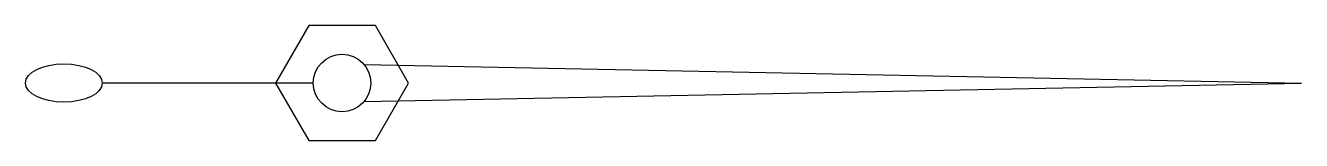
# Model space of a CAD drawing. Extents: x -8.3 to 25, y -1.5 to 1.5.
import ezdxf

# ---------------------------------------------------------------- set-up
doc = ezdxf.new("R2010")
doc.units = 0
doc.header["$LTSCALE"] = 0.01
doc.header["$MEASUREMENT"] = 0
doc.layers.get('0').update_dxf_attribs({"lineweight": 20})

msp = doc.modelspace()

# ---------------------------------------------------------------- linework, layer by layer
at = {"color": 0, "linetype": 'ByBlock', "lineweight": -2, "flags": 128}
msp.add_lwpolyline([(0.866, -1.5), (1.732, 0), (0.866, 1.5), (-0.866, 1.5), (-1.732, 0), (-0.866, -1.5)], close=True, dxfattribs=at)
at = {"color": 0, "linetype": 'ByBlock', "lineweight": -2}
for points in [[(0.574, 0.483), (25, 0)], [(-0.75, 0), (-6.25, 0)], [(0.574, -0.483), (25, 0)]]:
    msp.add_lwpolyline(points, dxfattribs=at)
msp.add_circle((0, 0), 0.75, dxfattribs=at)
msp.add_ellipse((-7.25, 0), major_axis=(1, 0), ratio=0.5, dxfattribs=at)

doc.saveas('drawing.dxf')
